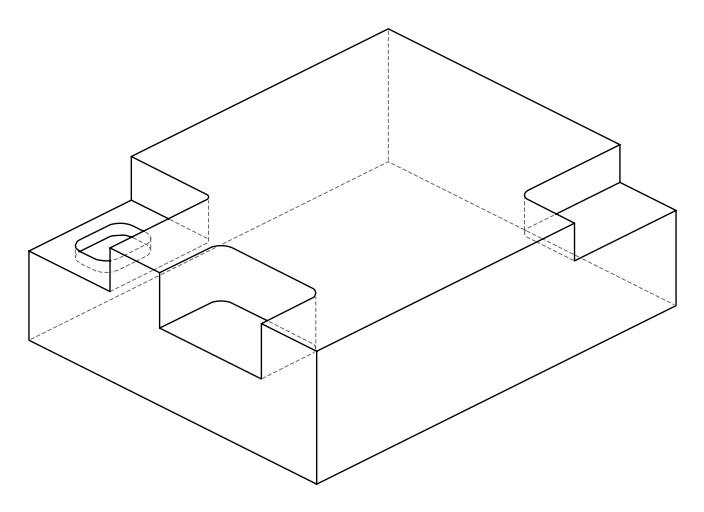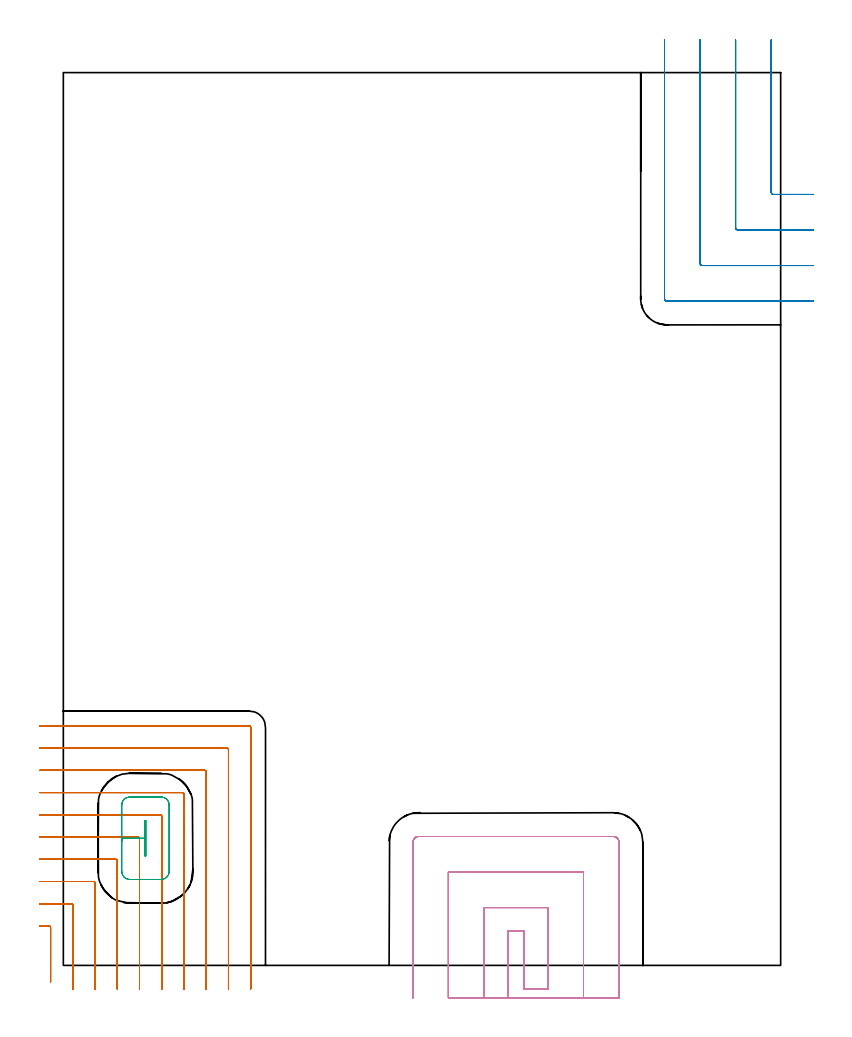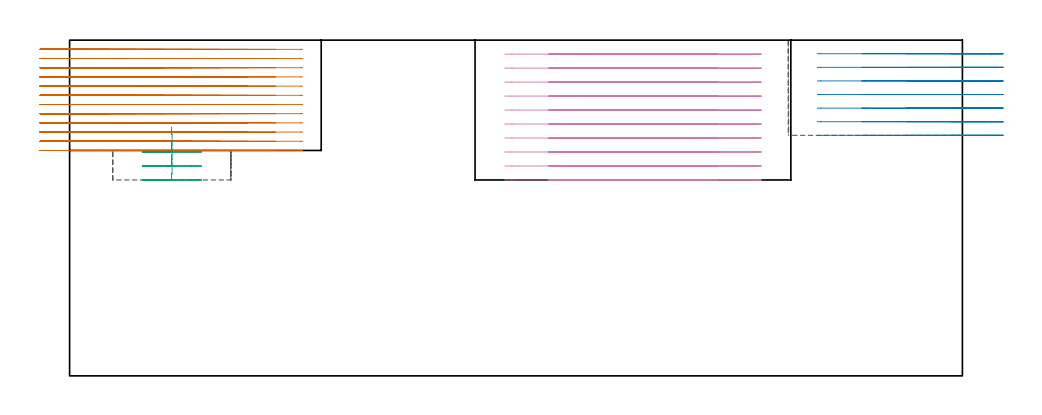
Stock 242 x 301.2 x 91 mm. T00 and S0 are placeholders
(PLAN: 4 operations, 1 tool changes, 45.3 min)
(1 MILL_CORNER_NOTCH_RECTANGULAR | CORNER_NOTCH_RECTANGULAR | NXT0201_013 | Follow Part, ap 2.5, ae 75% | 24.97 min | 174781 mm3)
(2 MILL_CORNER_NOTCH_RECTANGULAR_1 | CORNER_NOTCH_RECTANGULAR_1 | NXT0201_012 | Follow Part, ap 4, ae 75% | 6.39 min | 103219 mm3)
(3 MILL_RECTANGULAR_POCKET | POCKET_RECTANGULAR_STRAIGHT | NXT0201_012 | Follow Part, ap 4, ae 75% | 1.02 min | 10424 mm3)
(4 MILL_SLOT | SLOT_PARTIAL_RECTANGULAR | NXT0201_012 | Follow Part, ap 4, ae 75% | 12.9 min | 165471 mm3)
(TOOL NXT0201_013 | ENDMILL 10mm | D10 FL30 Z4)
(TOOL NXT0201_012 | ENDMILL 16mm [2P460-1600-NA 1630] | D16 FL38 Z6)
(OP 1 MILL_CORNER_NOTCH_RECTANGULAR)
G17 G21 G94 G90
T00 M6
G54
G17 G0 G90 X-4.3 Y-5.551 S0 M3
G43 Z101. H0
Z88.508
G94 G1 Y-2.551 F250.
Y12.805 F500.
G3 X-4.795 Y13.3 R0.5
G2 X-5. Y13.3 R67.5
G1 X-8. F250.
G0 Z101.
X3.2 Y-8.
Z88.508
G1 Y-5.
Y20.305 F500.
G3 X2.705 Y20.8 R0.5
G1 X-5.
X-8. F250.
G0 Z101.
X10.7 Y-8.
Z88.508
G1 Y-5.
Y27.804 F500.
G3 X10.204 Y28.3 R0.5
G1 X-5.
X-8. F250.
G0 Z101.
X18.2 Y-8.
Z88.508
G1 Y-5.
Y35.304 F500.
G3 X17.704 Y35.8 R0.5
G1 X-5.
X-8. F250.
G0 Z101.
X25.7 Y-8.
Z88.508
G1 Y-5.
Y42.804 F500.
G3 X25.204 Y43.3 R0.5
G1 X-5.
X-8. F250.
G0 Z101.
X33.2 Y-8.
Z88.508
G1 Y-5.
Y50.304 F500.
G3 X32.704 Y50.8 R0.5
G1 X-5.
X-8. F250.
G0 Z101.
X40.7 Y-8.
Z88.508
G1 Y-5.
Y57.803 F500.
G3 X40.203 Y58.3 R0.5
G1 X-5.
X-8. F250.
G0 Z101.
X48.2 Y-8.
Z88.508
G1 Y-5.
Y65.303 F500.
G3 X47.703 Y65.8 R0.5
G1 X-5.
X-8. F250.
G0 Z101.
X55.7 Y-8.
Z88.508
G1 Y-5.
Y72.803 F500.
G3 X55.203 Y73.3 R0.5
G1 X-5.
X-8. F250.
G0 Z101.
X63.2 Y-8.
Z88.508
G1 Y-5.
Y80.303 F500.
G3 X62.703 Y80.8 R0.5
G1 X-5.
X-8. F250.
G0 Z101.
X-4.3 Y-5.551
Z86.017
G1 Y-2.551
Y12.805 F500.
G3 X-4.795 Y13.3 R0.5
G2 X-5. Y13.3 R67.5
G1 X-8. F250.
G0 Z101.
X3.2 Y-8.
Z86.017
G1 Y-5.
Y20.305 F500.
G3 X2.705 Y20.8 R0.5
G1 X-5.
X-8. F250.
G0 Z101.
X10.7 Y-8.
Z86.017
G1 Y-5.
Y27.804 F500.
G3 X10.204 Y28.3 R0.5
G1 X-5.
X-8. F250.
G0 Z101.
X18.2 Y-8.
Z86.017
G1 Y-5.
Y35.304 F500.
G3 X17.704 Y35.8 R0.5
G1 X-5.
X-8. F250.
G0 Z101.
X25.7 Y-8.
Z86.017
G1 Y-5.
Y42.804 F500.
G3 X25.204 Y43.3 R0.5
G1 X-5.
X-8. F250.
G0 Z101.
X33.2 Y-8.
Z86.017
G1 Y-5.
Y50.304 F500.
G3 X32.704 Y50.8 R0.5
G1 X-5.
X-8. F250.
G0 Z101.
X40.7 Y-8.
Z86.017
G1 Y-5.
Y57.803 F500.
G3 X40.203 Y58.3 R0.5
G1 X-5.
X-8. F250.
G0 Z101.
X48.2 Y-8.
Z86.017
G1 Y-5.
Y65.303 F500.
G3 X47.703 Y65.8 R0.5
G1 X-5.
X-8. F250.
G0 Z101.
X55.7 Y-8.
Z86.017
G1 Y-5.
Y72.803 F500.
G3 X55.203 Y73.3 R0.5
G1 X-5.
X-8. F250.
G0 Z101.
X63.2 Y-8.
Z86.017
G1 Y-5.
Y80.303 F500.
G3 X62.703 Y80.8 R0.5
G1 X-5.
X-8. F250.
G0 Z101.
X-4.3 Y-5.551
Z83.525
G1 Y-2.551
Y12.805 F500.
G3 X-4.795 Y13.3 R0.5
G2 X-5. Y13.3 R67.5
G1 X-8. F250.
G0 Z101.
X3.2 Y-8.
Z83.525
G1 Y-5.
Y20.305 F500.
G3 X2.705 Y20.8 R0.5
G1 X-5.
X-8. F250.
G0 Z101.
X10.7 Y-8.
Z83.525
G1 Y-5.
Y27.804 F500.
G3 X10.204 Y28.3 R0.5
G1 X-5.
X-8. F250.
G0 Z101.
X18.2 Y-8.
Z83.525
G1 Y-5.
Y35.304 F500.
G3 X17.704 Y35.8 R0.5
G1 X-5.
X-8. F250.
G0 Z101.
X25.7 Y-8.
Z83.525
G1 Y-5.
Y42.804 F500.
G3 X25.204 Y43.3 R0.5
G1 X-5.
X-8. F250.
G0 Z101.
X33.2 Y-8.
Z83.525
G1 Y-5.
Y50.304 F500.
G3 X32.704 Y50.8 R0.5
G1 X-5.
X-8. F250.
G0 Z101.
X40.7 Y-8.
Z83.525
G1 Y-5.
Y57.803 F500.
G3 X40.203 Y58.3 R0.5
G1 X-5.
X-8. F250.
G0 Z101.
X48.2 Y-8.
Z83.525
G1 Y-5.
Y65.303 F500.
G3 X47.703 Y65.8 R0.5
G1 X-5.
X-8. F250.
G0 Z101.
X55.7 Y-8.
Z83.525
G1 Y-5.
Y72.803 F500.
G3 X55.203 Y73.3 R0.5
G1 X-5.
X-8. F250.
G0 Z101.
X63.2 Y-8.
Z83.525
G1 Y-5.
Y80.303 F500.
G3 X62.703 Y80.8 R0.5
G1 X-5.
X-8. F250.
G0 Z101.
X-4.3 Y-5.551
Z81.033
G1 Y-2.551
Y12.805 F500.
G3 X-4.795 Y13.3 R0.5
G2 X-5. Y13.3 R67.5
G1 X-8. F250.
G0 Z101.
X3.2 Y-8.
Z81.033
G1 Y-5.
Y20.305 F500.
G3 X2.705 Y20.8 R0.5
G1 X-5.
X-8. F250.
G0 Z101.
X10.7 Y-8.
Z81.033
G1 Y-5.
Y27.804 F500.
G3 X10.204 Y28.3 R0.5
G1 X-5.
X-8. F250.
G0 Z101.
X18.2 Y-8.
Z81.033
G1 Y-5.
Y35.304 F500.
G3 X17.704 Y35.8 R0.5
G1 X-5.
X-8. F250.
G0 Z101.
X25.7 Y-8.
Z81.033
G1 Y-5.
Y42.804 F500.
G3 X25.204 Y43.3 R0.5
G1 X-5.
X-8. F250.
G0 Z101.
X33.2 Y-8.
Z81.033
G1 Y-5.
Y50.304 F500.
G3 X32.704 Y50.8 R0.5
G1 X-5.
X-8. F250.
G0 Z101.
X40.7 Y-8.
Z81.033
G1 Y-5.
Y57.803 F500.
G3 X40.203 Y58.3 R0.5
G1 X-5.
X-8. F250.
G0 Z101.
X48.2 Y-8.
Z81.033
G1 Y-5.
Y65.303 F500.
G3 X47.703 Y65.8 R0.5
G1 X-5.
X-8. F250.
G0 Z101.
X55.7 Y-8.
Z81.033
G1 Y-5.
Y72.803 F500.
G3 X55.203 Y73.3 R0.5
G1 X-5.
X-8. F250.
G0 Z101.
X63.2 Y-8.
Z81.033
G1 Y-5.
Y80.303 F500.
G3 X62.703 Y80.8 R0.5
G1 X-5.
X-8. F250.
G0 Z101.
X-4.3 Y-5.551
Z78.542
G1 Y-2.551
Y12.805 F500.
G3 X-4.795 Y13.3 R0.5
G2 X-5. Y13.3 R67.5
G1 X-8. F250.
G0 Z101.
X3.2 Y-8.
Z78.542
G1 Y-5.
Y20.305 F500.
G3 X2.705 Y20.8 R0.5
G1 X-5.
X-8. F250.
G0 Z101.
X10.7 Y-8.
Z78.542
G1 Y-5.
Y27.804 F500.
G3 X10.204 Y28.3 R0.5
G1 X-5.
X-8. F250.
G0 Z101.
X18.2 Y-8.
Z78.542
G1 Y-5.
Y35.304 F500.
G3 X17.704 Y35.8 R0.5
G1 X-5.
X-8. F250.
G0 Z101.
X25.7 Y-8.
Z78.542
G1 Y-5.
Y42.804 F500.
G3 X25.204 Y43.3 R0.5
G1 X-5.
X-8. F250.
G0 Z101.
X33.2 Y-8.
Z78.542
G1 Y-5.
Y50.304 F500.
G3 X32.704 Y50.8 R0.5
G1 X-5.
X-8. F250.
G0 Z101.
X40.7 Y-8.
Z78.542
G1 Y-5.
Y57.803 F500.
G3 X40.203 Y58.3 R0.5
G1 X-5.
X-8. F250.
G0 Z101.
X48.2 Y-8.
Z78.542
G1 Y-5.
Y65.303 F500.
G3 X47.703 Y65.8 R0.5
G1 X-5.
X-8. F250.
G0 Z101.
X55.7 Y-8.
Z78.542
G1 Y-5.
Y72.803 F500.
G3 X55.203 Y73.3 R0.5
G1 X-5.
X-8. F250.
G0 Z101.
X63.2 Y-8.
Z78.542
G1 Y-5.
Y80.303 F500.
G3 X62.703 Y80.8 R0.5
G1 X-5.
X-8. F250.
G0 Z101.
X-4.3 Y-5.551
Z76.05
G1 Y-2.551
Y12.805 F500.
G3 X-4.795 Y13.3 R0.5
G2 X-5. Y13.3 R67.5
G1 X-8. F250.
G0 Z101.
X3.2 Y-8.
Z76.05
G1 Y-5.
Y20.305 F500.
G3 X2.705 Y20.8 R0.5
G1 X-5.
X-8. F250.
G0 Z101.
X10.7 Y-8.
Z76.05
G1 Y-5.
Y27.804 F500.
G3 X10.204 Y28.3 R0.5
G1 X-5.
X-8. F250.
G0 Z101.
X18.2 Y-8.
Z76.05
G1 Y-5.
Y35.304 F500.
G3 X17.704 Y35.8 R0.5
G1 X-5.
X-8. F250.
G0 Z101.
X25.7 Y-8.
Z76.05
G1 Y-5.
Y42.804 F500.
G3 X25.204 Y43.3 R0.5
G1 X-5.
X-8. F250.
G0 Z101.
X33.2 Y-8.
Z76.05
G1 Y-5.
Y50.304 F500.
G3 X32.704 Y50.8 R0.5
G1 X-5.
X-8. F250.
G0 Z101.
X40.7 Y-8.
Z76.05
G1 Y-5.
Y57.803 F500.
G3 X40.203 Y58.3 R0.5
G1 X-5.
X-8. F250.
G0 Z101.
X48.2 Y-8.
Z76.05
G1 Y-5.
Y65.303 F500.
G3 X47.703 Y65.8 R0.5
G1 X-5.
X-8. F250.
G0 Z101.
X55.7 Y-8.
Z76.05
G1 Y-5.
Y72.803 F500.
G3 X55.203 Y73.3 R0.5
G1 X-5.
X-8. F250.
G0 Z101.
X63.2 Y-8.
Z76.05
G1 Y-5.
Y80.303 F500.
G3 X62.703 Y80.8 R0.5
G1 X-5.
X-8. F250.
G0 Z101.
X-4.3 Y-5.551
Z73.558
G1 Y-2.551
Y12.805 F500.
G3 X-4.795 Y13.3 R0.5
G2 X-5. Y13.3 R67.5
G1 X-8. F250.
G0 Z101.
X3.2 Y-8.
Z73.558
G1 Y-5.
Y20.305 F500.
G3 X2.705 Y20.8 R0.5
G1 X-5.
X-8. F250.
G0 Z101.
X10.7 Y-8.
Z73.558
G1 Y-5.
Y27.804 F500.
G3 X10.204 Y28.3 R0.5
G1 X-5.
X-8. F250.
G0 Z101.
X18.2 Y-8.
Z73.558
G1 Y-5.
Y35.304 F500.
G3 X17.704 Y35.8 R0.5
G1 X-5.
X-8. F250.
G0 Z101.
X25.7 Y-8.
Z73.558
G1 Y-5.
Y42.804 F500.
G3 X25.204 Y43.3 R0.5
G1 X-5.
X-8. F250.
G0 Z101.
X33.2 Y-8.
Z73.558
G1 Y-5.
Y50.304 F500.
G3 X32.704 Y50.8 R0.5
G1 X-5.
X-8. F250.
G0 Z101.
X40.7 Y-8.
Z73.558
G1 Y-5.
Y57.803 F500.
G3 X40.203 Y58.3 R0.5
G1 X-5.
X-8. F250.
G0 Z101.
X48.2 Y-8.
Z73.558
G1 Y-5.
Y65.303 F500.
G3 X47.703 Y65.8 R0.5
G1 X-5.
X-8. F250.
G0 Z101.
X55.7 Y-8.
Z73.558
G1 Y-5.
Y72.803 F500.
G3 X55.203 Y73.3 R0.5
G1 X-5.
X-8. F250.
G0 Z101.
X63.2 Y-8.
Z73.558
G1 Y-5.
Y80.303 F500.
G3 X62.703 Y80.8 R0.5
G1 X-5.
X-8. F250.
G0 Z101.
X-4.3 Y-5.551
Z71.067
G1 Y-2.551
Y12.805 F500.
G3 X-4.795 Y13.3 R0.5
G2 X-5. Y13.3 R67.5
G1 X-8. F250.
G0 Z101.
X3.2 Y-8.
Z71.067
G1 Y-5.
Y20.305 F500.
G3 X2.705 Y20.8 R0.5
G1 X-5.
X-8. F250.
G0 Z101.
X10.7 Y-8.
Z71.067
G1 Y-5.
Y27.804 F500.
G3 X10.204 Y28.3 R0.5
G1 X-5.
X-8. F250.
G0 Z101.
X18.2 Y-8.
Z71.067
G1 Y-5.
Y35.304 F500.
G3 X17.704 Y35.8 R0.5
G1 X-5.
X-8. F250.
G0 Z101.
X25.7 Y-8.
Z71.067
G1 Y-5.
Y42.804 F500.
G3 X25.204 Y43.3 R0.5
G1 X-5.
X-8. F250.
G0 Z101.
X33.2 Y-8.
Z71.067
G1 Y-5.
Y50.304 F500.
G3 X32.704 Y50.8 R0.5
G1 X-5.
X-8. F250.
G0 Z101.
X40.7 Y-8.
Z71.067
G1 Y-5.
Y57.803 F500.
G3 X40.203 Y58.3 R0.5
G1 X-5.
X-8. F250.
G0 Z101.
X48.2 Y-8.
Z71.067
G1 Y-5.
Y65.303 F500.
G3 X47.703 Y65.8 R0.5
G1 X-5.
X-8. F250.
G0 Z101.
X55.7 Y-8.
Z71.067
G1 Y-5.
Y72.803 F500.
G3 X55.203 Y73.3 R0.5
G1 X-5.
X-8. F250.
G0 Z101.
X63.2 Y-8.
Z71.067
G1 Y-5.
Y80.303 F500.
G3 X62.703 Y80.8 R0.5
G1 X-5.
X-8. F250.
G0 Z101.
X-4.3 Y-5.551
Z68.575
G1 Y-2.551
Y12.805 F500.
G3 X-4.795 Y13.3 R0.5
G2 X-5. Y13.3 R67.5
G1 X-8. F250.
G0 Z101.
X3.2 Y-8.
Z68.575
G1 Y-5.
Y20.305 F500.
G3 X2.705 Y20.8 R0.5
G1 X-5.
X-8. F250.
G0 Z101.
X10.7 Y-8.
Z68.575
G1 Y-5.
Y27.804 F500.
G3 X10.204 Y28.3 R0.5
G1 X-5.
X-8. F250.
G0 Z101.
X18.2 Y-8.
Z68.575
G1 Y-5.
Y35.304 F500.
G3 X17.704 Y35.8 R0.5
G1 X-5.
X-8. F250.
G0 Z101.
X25.7 Y-8.
Z68.575
G1 Y-5.
Y42.804 F500.
G3 X25.204 Y43.3 R0.5
G1 X-5.
X-8. F250.
G0 Z101.
X33.2 Y-8.
Z68.575
G1 Y-5.
Y50.304 F500.
G3 X32.704 Y50.8 R0.5
G1 X-5.
X-8. F250.
G0 Z101.
X40.7 Y-8.
Z68.575
G1 Y-5.
Y57.803 F500.
G3 X40.203 Y58.3 R0.5
G1 X-5.
X-8. F250.
G0 Z101.
X48.2 Y-8.
Z68.575
G1 Y-5.
Y65.303 F500.
G3 X47.703 Y65.8 R0.5
G1 X-5.
X-8. F250.
G0 Z101.
X55.7 Y-8.
Z68.575
G1 Y-5.
Y72.803 F500.
G3 X55.203 Y73.3 R0.5
G1 X-5.
X-8. F250.
G0 Z101.
X63.2 Y-8.
Z68.575
G1 Y-5.
Y80.303 F500.
G3 X62.703 Y80.8 R0.5
G1 X-5.
X-8. F250.
G0 Z101.
X-4.3 Y-5.551
Z66.083
G1 Y-2.551
Y12.805 F500.
G3 X-4.795 Y13.3 R0.5
G2 X-5. Y13.3 R67.5
G1 X-8. F250.
G0 Z101.
X3.2 Y-8.
Z66.083
G1 Y-5.
Y20.305 F500.
G3 X2.705 Y20.8 R0.5
G1 X-5.
X-8. F250.
G0 Z101.
X10.7 Y-8.
Z66.083
G1 Y-5.
Y27.804 F500.
G3 X10.204 Y28.3 R0.5
G1 X-5.
X-8. F250.
G0 Z101.
X18.2 Y-8.
Z66.083
G1 Y-5.
Y35.304 F500.
G3 X17.704 Y35.8 R0.5
G1 X-5.
X-8. F250.
G0 Z101.
X25.7 Y-8.
Z66.083
G1 Y-5.
Y42.804 F500.
G3 X25.204 Y43.3 R0.5
G1 X-5.
X-8. F250.
G0 Z101.
X33.2 Y-8.
Z66.083
G1 Y-5.
Y50.304 F500.
G3 X32.704 Y50.8 R0.5
G1 X-5.
X-8. F250.
G0 Z101.
X40.7 Y-8.
Z66.083
G1 Y-5.
Y57.803 F500.
G3 X40.203 Y58.3 R0.5
G1 X-5.
X-8. F250.
G0 Z101.
X48.2 Y-8.
Z66.083
G1 Y-5.
Y65.303 F500.
G3 X47.703 Y65.8 R0.5
G1 X-5.
X-8. F250.
G0 Z101.
X55.7 Y-8.
Z66.083
G1 Y-5.
Y72.803 F500.
G3 X55.203 Y73.3 R0.5
G1 X-5.
X-8. F250.
G0 Z101.
X63.2 Y-8.
Z66.083
G1 Y-5.
Y80.303 F500.
G3 X62.703 Y80.8 R0.5
G1 X-5.
X-8. F250.
G0 Z101.
X-4.3 Y-5.551
Z63.592
G1 Y-2.551
Y12.805 F500.
G3 X-4.795 Y13.3 R0.5
G2 X-5. Y13.3 R67.5
G1 X-8. F250.
G0 Z101.
X3.2 Y-8.
Z63.592
G1 Y-5.
Y20.305 F500.
G3 X2.705 Y20.8 R0.5
G1 X-5.
X-8. F250.
G0 Z101.
X10.7 Y-8.
Z63.592
G1 Y-5.
Y27.804 F500.
G3 X10.204 Y28.3 R0.5
G1 X-5.
X-8. F250.
G0 Z101.
X18.2 Y-8.
Z63.592
G1 Y-5.
Y35.304 F500.
G3 X17.704 Y35.8 R0.5
G1 X-5.
X-8. F250.
G0 Z101.
X25.7 Y-8.
Z63.592
G1 Y-5.
Y42.804 F500.
G3 X25.204 Y43.3 R0.5
G1 X-5.
X-8. F250.
G0 Z101.
X33.2 Y-8.
Z63.592
G1 Y-5.
Y50.304 F500.
G3 X32.704 Y50.8 R0.5
G1 X-5.
X-8. F250.
G0 Z101.
X40.7 Y-8.
Z63.592
G1 Y-5.
Y57.803 F500.
G3 X40.203 Y58.3 R0.5
G1 X-5.
X-8. F250.
G0 Z101.
X48.2 Y-8.
Z63.592
G1 Y-5.
Y65.303 F500.
G3 X47.703 Y65.8 R0.5
G1 X-5.
X-8. F250.
G0 Z101.
X55.7 Y-8.
Z63.592
G1 Y-5.
Y72.803 F500.
G3 X55.203 Y73.3 R0.5
G1 X-5.
X-8. F250.
G0 Z101.
X63.2 Y-8.
Z63.592
G1 Y-5.
Y80.303 F500.
G3 X62.703 Y80.8 R0.5
G1 X-5.
X-8. F250.
G0 Z101.
X-4.3 Y-5.551
Z61.1
G1 Y-2.551
Y12.805 F500.
G3 X-4.795 Y13.3 R0.5
G2 X-5. Y13.3 R67.5
G1 X-8. F250.
G0 Z101.
X3.2 Y-8.
Z61.1
G1 Y-5.
Y20.305 F500.
G3 X2.705 Y20.8 R0.5
G1 X-5.
X-8. F250.
G0 Z101.
X10.7 Y-8.
Z61.1
G1 Y-5.
Y27.804 F500.
G3 X10.204 Y28.3 R0.5
G1 X-5.
X-8. F250.
G0 Z101.
X18.2 Y-8.
Z61.1
G1 Y-5.
Y35.304 F500.
G3 X17.704 Y35.8 R0.5
G1 X-5.
X-8. F250.
G0 Z101.
X25.7 Y-8.
Z61.1
G1 Y-5.
Y42.804 F500.
G3 X25.204 Y43.3 R0.5
G1 X-5.
X-8. F250.
G0 Z101.
X33.2 Y-8.
Z61.1
G1 Y-5.
Y50.304 F500.
G3 X32.704 Y50.8 R0.5
G1 X-5.
X-8. F250.
G0 Z101.
X40.7 Y-8.
Z61.1
G1 Y-5.
Y57.803 F500.
G3 X40.203 Y58.3 R0.5
G1 X-5.
X-8. F250.
G0 Z101.
X48.2 Y-8.
Z61.1
G1 Y-5.
Y65.303 F500.
G3 X47.703 Y65.8 R0.5
G1 X-5.
X-8. F250.
G0 Z101.
X55.7 Y-8.
Z61.1
G1 Y-5.
Y72.803 F500.
G3 X55.203 Y73.3 R0.5
G1 X-5.
X-8. F250.
G0 Z101.
X63.2 Y-8.
Z61.1
G1 Y-5.
Y80.303 F500.
G3 X62.703 Y80.8 R0.5
G1 X-5.
X-8. F250.
G0 Z101.
M5
M2
(OP 2 MILL_CORNER_NOTCH_RECTANGULAR_1)
G17 G21 G94 G90
T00 M6
G54
G17 G0 G90 X238.8 Y312.2 S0 M3
G43 Z101. H1
Z87.314
G94 G1 Y309.2 F250.
Y260.896 F500.
G3 X239.596 Y260.1 R0.8
G1 X250.
X253. F250.
G0 Z101.
X226.8 Y312.2
Z87.314
G1 Y309.2
Y248.896 F500.
G3 X227.596 Y248.1 R0.8
G1 X250.
X253. F250.
G0 Z101.
X214.8 Y312.2
Z87.314
G1 Y309.2
Y236.896 F500.
G3 X215.596 Y236.1 R0.8
G1 X250.
X253. F250.
G0 Z101.
X202.8 Y312.2
Z87.314
G1 Y309.2
Y224.896 F500.
G3 X203.596 Y224.1 R0.8
G1 X250.
X253. F250.
G0 Z101.
X238.8 Y312.2
Z83.629
G1 Y309.2
Y260.896 F500.
G3 X239.596 Y260.1 R0.8
G1 X250.
X253. F250.
G0 Z101.
X226.8 Y312.2
Z83.629
G1 Y309.2
Y248.896 F500.
G3 X227.596 Y248.1 R0.8
G1 X250.
X253. F250.
G0 Z101.
X214.8 Y312.2
Z83.629
G1 Y309.2
Y236.896 F500.
G3 X215.596 Y236.1 R0.8
G1 X250.
X253. F250.
G0 Z101.
X202.8 Y312.2
Z83.629
G1 Y309.2
Y224.896 F500.
G3 X203.596 Y224.1 R0.8
G1 X250.
X253. F250.
G0 Z101.
X238.8 Y312.2
Z79.943
G1 Y309.2
Y260.896 F500.
G3 X239.596 Y260.1 R0.8
G1 X250.
X253. F250.
G0 Z101.
X226.8 Y312.2
Z79.943
G1 Y309.2
Y248.896 F500.
G3 X227.596 Y248.1 R0.8
G1 X250.
X253. F250.
G0 Z101.
X214.8 Y312.2
Z79.943
G1 Y309.2
Y236.896 F500.
G3 X215.596 Y236.1 R0.8
G1 X250.
X253. F250.
G0 Z101.
X202.8 Y312.2
Z79.943
G1 Y309.2
Y224.896 F500.
G3 X203.596 Y224.1 R0.8
G1 X250.
X253. F250.
G0 Z101.
X238.8 Y312.2
Z76.257
G1 Y309.2
Y260.896 F500.
G3 X239.596 Y260.1 R0.8
G1 X250.
X253. F250.
G0 Z101.
X226.8 Y312.2
Z76.257
G1 Y309.2
Y248.896 F500.
G3 X227.596 Y248.1 R0.8
G1 X250.
X253. F250.
G0 Z101.
X214.8 Y312.2
Z76.257
G1 Y309.2
Y236.896 F500.
G3 X215.596 Y236.1 R0.8
G1 X250.
X253. F250.
G0 Z101.
X202.8 Y312.2
Z76.257
G1 Y309.2
Y224.896 F500.
G3 X203.596 Y224.1 R0.8
G1 X250.
X253. F250.
G0 Z101.
X238.8 Y312.2
Z72.571
G1 Y309.2
Y260.896 F500.
G3 X239.596 Y260.1 R0.8
G1 X250.
X253. F250.
G0 Z101.
X226.8 Y312.2
Z72.571
G1 Y309.2
Y248.896 F500.
G3 X227.596 Y248.1 R0.8
G1 X250.
X253. F250.
G0 Z101.
X214.8 Y312.2
Z72.571
G1 Y309.2
Y236.896 F500.
G3 X215.596 Y236.1 R0.8
G1 X250.
X253. F250.
G0 Z101.
X202.8 Y312.2
Z72.571
G1 Y309.2
Y224.896 F500.
G3 X203.596 Y224.1 R0.8
G1 X250.
X253. F250.
G0 Z101.
X238.8 Y312.2
Z68.886
G1 Y309.2
Y260.896 F500.
G3 X239.596 Y260.1 R0.8
G1 X250.
X253. F250.
G0 Z101.
X226.8 Y312.2
Z68.886
G1 Y309.2
Y248.896 F500.
G3 X227.596 Y248.1 R0.8
G1 X250.
X253. F250.
G0 Z101.
X214.8 Y312.2
Z68.886
G1 Y309.2
Y236.896 F500.
G3 X215.596 Y236.1 R0.8
G1 X250.
X253. F250.
G0 Z101.
X202.8 Y312.2
Z68.886
G1 Y309.2
Y224.896 F500.
G3 X203.596 Y224.1 R0.8
G1 X250.
X253. F250.
G0 Z101.
X238.8 Y312.2
Z65.2
G1 Y309.2
Y260.896 F500.
G3 X239.596 Y260.1 R0.8
G1 X250.
X253. F250.
G0 Z101.
X226.8 Y312.2
Z65.2
G1 Y309.2
Y248.896 F500.
G3 X227.596 Y248.1 R0.8
G1 X250.
X253. F250.
G0 Z101.
X214.8 Y312.2
Z65.2
G1 Y309.2
Y236.896 F500.
G3 X215.596 Y236.1 R0.8
G1 X250.
X253. F250.
G0 Z101.
X202.8 Y312.2
Z65.2
G1 Y309.2
Y224.896 F500.
G3 X203.596 Y224.1 R0.8
G1 X250.
X253. F250.
G0 Z101.
M5
M2
(OP 3 MILL_RECTANGULAR_POCKET)
G17 G21 G94 G90
T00 M6
G54
G17 G0 G90 X27.62 Y44.001 S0 M3
G43 Z101. H1
Z67.47
G94 G1 Y36.92 Z65.573 F250.
X27.78 Z65.53
Y48.88 Z62.325
X27.62 Z62.282
Y42.9 Z60.68
Y36.92 F500.
X27.78
Y48.88
X27.62
Y42.9
X19.7
Y31.7
G3 X22.4 Y29. R2.7
G1 X33.
G3 X35.7 Y31.7 R2.7
G1 Y54.1
G3 X33. Y56.8 R2.7
G1 X22.4
G3 X19.7 Y54.1 R2.7
G1 Y42.9
Y41.9
G0 X27.62 Y44.001 Z63.68
G1 Y36.92 Z61.783 F250.
X27.78 Z61.74
Y48.88 Z58.535
X27.62 Z58.492
Y42.9 Z56.89
Y36.92 F500.
X27.78
Y48.88
X27.62
Y42.9
X19.7
Y31.7
G3 X22.4 Y29. R2.7
G1 X33.
G3 X35.7 Y31.7 R2.7
G1 Y54.1
G3 X33. Y56.8 R2.7
G1 X22.4
G3 X19.7 Y54.1 R2.7
G1 Y42.9
Y41.9
G0 X27.62 Y44.001 Z59.89
G1 Y36.92 Z57.993 F250.
X27.78 Z57.95
Y48.88 Z54.745
X27.62 Z54.702
Y42.9 Z53.1
Y36.92 F500.
X27.78
Y48.88
X27.62
Y42.9
X19.7
Y31.7
G3 X22.4 Y29. R2.7
G1 X33.
G3 X35.7 Y31.7 R2.7
G1 Y54.1
G3 X33. Y56.8 R2.7
G1 X22.4
G3 X19.7 Y54.1 R2.7
G1 Y42.9
Y41.9
G0 Z101.
M5
M2
(OP 4 MILL_SLOT)
G17 G21 G94 G90
T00 M6
G54
G17 G0 G90 X149.9 Y-11. S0 M3
G43 Z101. H1
Z87.21
G94 G1 Y-8. F250.
Y11.5 F500.
X155.5
Y-8.
X163.5
Y19.5
X141.9
Y-8.
Y-11. F250.
X175.5
Y-8.
Y31.5 F500.
X129.9
Y-8.
Y-11. F250.
X187.5
Y-8.
Y41.5 F500.
G3 X185.5 Y43.5 R2.
G1 X119.9
G3 X117.9 Y41.5 R2.
G1 Y-8.
Y-11. F250.
G0 X149.9 Z83.42
G1 Y-8.
Y11.5 F500.
X155.5
Y-8.
X163.5
Y19.5
X141.9
Y-8.
Y-11. F250.
X175.5
Y-8.
Y31.5 F500.
X129.9
Y-8.
Y-11. F250.
X187.5
Y-8.
Y41.5 F500.
G3 X185.5 Y43.5 R2.
G1 X119.9
G3 X117.9 Y41.5 R2.
G1 Y-8.
Y-11. F250.
G0 X149.9 Z79.63
G1 Y-8.
Y11.5 F500.
X155.5
Y-8.
X163.5
Y19.5
X141.9
Y-8.
Y-11. F250.
X175.5
Y-8.
Y31.5 F500.
X129.9
Y-8.
Y-11. F250.
X187.5
Y-8.
Y41.5 F500.
G3 X185.5 Y43.5 R2.
G1 X119.9
G3 X117.9 Y41.5 R2.
G1 Y-8.
Y-11. F250.
G0 X149.9 Z75.84
G1 Y-8.
Y11.5 F500.
X155.5
Y-8.
X163.5
Y19.5
X141.9
Y-8.
Y-11. F250.
X175.5
Y-8.
Y31.5 F500.
X129.9
Y-8.
Y-11. F250.
X187.5
Y-8.
Y41.5 F500.
G3 X185.5 Y43.5 R2.
G1 X119.9
G3 X117.9 Y41.5 R2.
G1 Y-8.
Y-11. F250.
G0 X149.9 Z72.05
G1 Y-8.
Y11.5 F500.
X155.5
Y-8.
X163.5
Y19.5
X141.9
Y-8.
Y-11. F250.
X175.5
Y-8.
Y31.5 F500.
X129.9
Y-8.
Y-11. F250.
X187.5
Y-8.
Y41.5 F500.
G3 X185.5 Y43.5 R2.
G1 X119.9
G3 X117.9 Y41.5 R2.
G1 Y-8.
Y-11. F250.
G0 X149.9 Z68.26
G1 Y-8.
Y11.5 F500.
X155.5
Y-8.
X163.5
Y19.5
X141.9
Y-8.
Y-11. F250.
X175.5
Y-8.
Y31.5 F500.
X129.9
Y-8.
Y-11. F250.
X187.5
Y-8.
Y41.5 F500.
G3 X185.5 Y43.5 R2.
G1 X119.9
G3 X117.9 Y41.5 R2.
G1 Y-8.
Y-11. F250.
G0 X149.9 Z64.47
G1 Y-8.
Y11.5 F500.
X155.5
Y-8.
X163.5
Y19.5
X141.9
Y-8.
Y-11. F250.
X175.5
Y-8.
Y31.5 F500.
X129.9
Y-8.
Y-11. F250.
X187.5
Y-8.
Y41.5 F500.
G3 X185.5 Y43.5 R2.
G1 X119.9
G3 X117.9 Y41.5 R2.
G1 Y-8.
Y-11. F250.
G0 X149.9 Z60.68
G1 Y-8.
Y11.5 F500.
X155.5
Y-8.
X163.5
Y19.5
X141.9
Y-8.
Y-11. F250.
X175.5
Y-8.
Y31.5 F500.
X129.9
Y-8.
Y-11. F250.
X187.5
Y-8.
Y41.5 F500.
G3 X185.5 Y43.5 R2.
G1 X119.9
G3 X117.9 Y41.5 R2.
G1 Y-8.
Y-11. F250.
G0 X149.9 Z56.89
G1 Y-8.
Y11.5 F500.
X155.5
Y-8.
X163.5
Y19.5
X141.9
Y-8.
Y-11. F250.
X175.5
Y-8.
Y31.5 F500.
X129.9
Y-8.
Y-11. F250.
X187.5
Y-8.
Y41.5 F500.
G3 X185.5 Y43.5 R2.
G1 X119.9
G3 X117.9 Y41.5 R2.
G1 Y-8.
Y-11. F250.
G0 X149.9 Z53.1
G1 Y-8.
Y11.5 F500.
X155.5
Y-8.
X163.5
Y19.5
X141.9
Y-8.
Y-11. F250.
X175.5
Y-8.
Y31.5 F500.
X129.9
Y-8.
Y-11. F250.
X187.5
Y-8.
Y41.5 F500.
G3 X185.5 Y43.5 R2.
G1 X119.9
G3 X117.9 Y41.5 R2.
G1 Y-8.
Y-11. F250.
G0 Z101.
M5
M2
